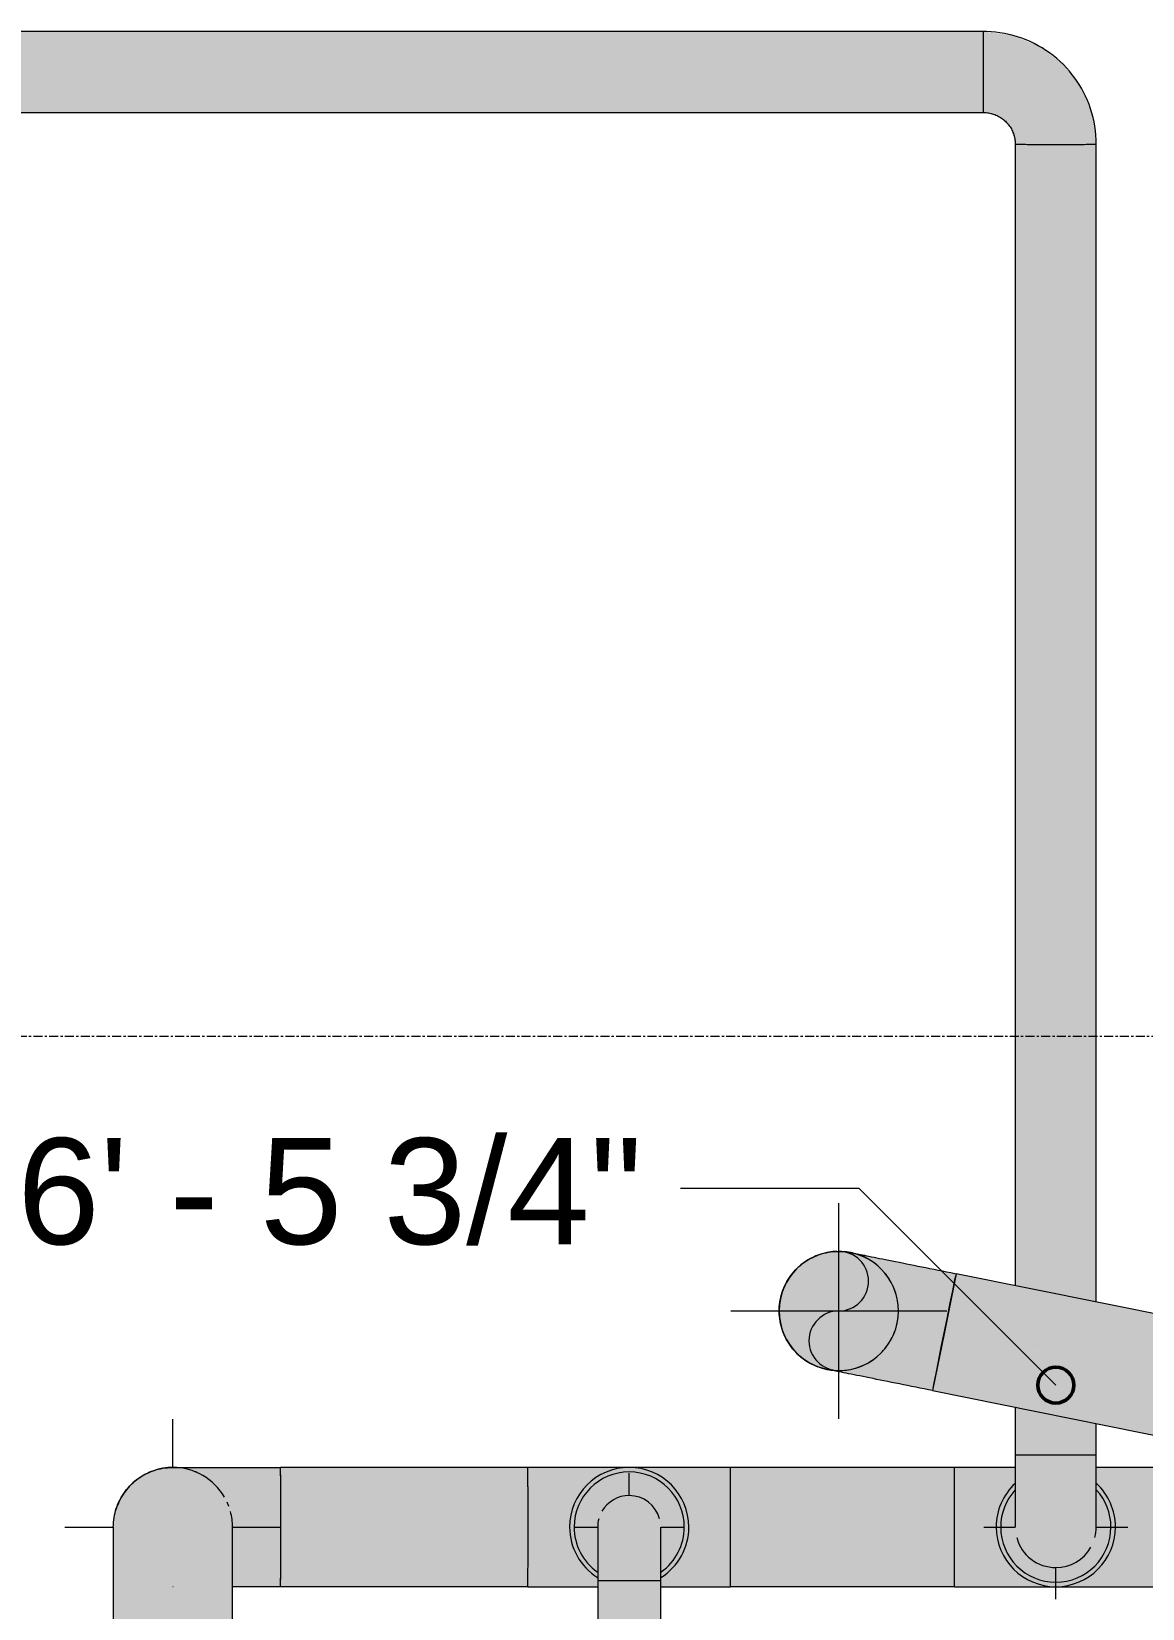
# Model space of a CAD drawing. Header units: inches. Extents: x -3679 to 241, y -496 to 1784.
# Drawn here: x -232.9 to -171.1, y 167.2 to 254.9 of the extents above; entities that cross this region are included whole.
import ezdxf

# ---------------------------------------------------------------- set-up
doc = ezdxf.new("R2010")
doc.units = ezdxf.units.IN
doc.header["$MEASUREMENT"] = 0
doc.linetypes.add('Grid Line', pattern=[0.875, 0.5, -0.125, 0.125, -0.125])
for name, color, linetype, lineweight in [('G-ANNO-DIMS', 251, 'Continuous', 9), ('P-PIPE', 1, 'Continuous', 9), ('P-PIPE-CNTR', 1, 'Continuous', 9), ('S-GRID', 8, 'Continuous', 9)]:
    doc.layers.add(name, color=color, linetype=linetype, lineweight=lineweight)
doc.styles.add('Arial_1', font='arial.ttf', dxfattribs={"height": 5.901198})

# ---------------------------------------------------------------- blocks, each defined once
blk = doc.blocks.new('Elbow - Welded - Generic - Standard-1141651-LOWER PARKING')
at = {"layer": 'P-PIPE'}
for points in [[(-220.646, 171.732), (-219.01, 171.732), (-219.017, 175.045), (-224.998, 175.045), (-224.143, 174.932), (-223.325, 174.586), (-222.658, 174.074), (-222.131, 173.386), (-221.801, 172.588), (-221.688, 171.732), (-220.904, 171.732)], [(-219.017, 168.419), (-219.012, 169.39), (-219.01, 171.732), (-221.688, 171.732), (-221.697, 170.076), (-221.69, 168.427), (-219.926, 168.42)]]:
    blk.add_hatch(color=256, dxfattribs=at).paths.add_polyline_path(points, flags=0)
at = {"layer": 'P-PIPE', "flags": 128}
for points in [[(-228.314, 171.732), (-228.312, 171.865), (-228.304, 171.997), (-228.29, 172.129), (-228.272, 172.26), (-228.248, 172.39), (-228.219, 172.52), (-228.185, 172.648), (-228.146, 172.774), (-228.102, 172.899), (-228.053, 173.022), (-227.999, 173.143), (-227.94, 173.262), (-227.876, 173.378), (-227.808, 173.492), (-227.736, 173.603), (-227.659, 173.711), (-227.577, 173.815), (-227.492, 173.917), (-227.403, 174.015), (-227.31, 174.109), (-227.213, 174.199), (-227.112, 174.286), (-227.008, 174.368), (-226.901, 174.446), (-226.791, 174.52), (-226.678, 174.589), (-226.563, 174.654), (-226.445, 174.714), (-226.324, 174.77), (-226.202, 174.82), (-226.077, 174.866), (-225.951, 174.906), (-225.824, 174.942), (-225.695, 174.972), (-225.564, 174.997), (-225.433, 175.017), (-225.302, 175.032), (-225.17, 175.041), (-225.037, 175.045), (-225.001, 175.045)], [(-225.001, 175.045), (-224.997, 175.045), (-224.982, 175.045), (-224.958, 175.045), (-224.925, 175.045), (-224.882, 175.045), (-224.829, 175.045), (-224.768, 175.045), (-224.697, 175.045), (-224.617, 175.045), (-224.528, 175.045), (-224.43, 175.045), (-224.324, 175.045), (-224.209, 175.045), (-224.085, 175.045), (-223.954, 175.045), (-223.815, 175.045), (-223.667, 175.045), (-223.513, 175.045), (-223.351, 175.045), (-223.183, 175.045), (-223.007, 175.045), (-222.825, 175.045), (-222.638, 175.045), (-222.444, 175.045), (-222.245, 175.045), (-222.04, 175.045), (-221.831, 175.045), (-221.617, 175.045), (-221.399, 175.045), (-221.178, 175.045), (-220.952, 175.045), (-220.724, 175.045), (-220.493, 175.045), (-220.259, 175.045), (-220.024, 175.045), (-219.787, 175.045), (-219.548, 175.045), (-219.309, 175.045), (-219.069, 175.045), (-219.017, 175.045)], [(-224.994, 168.419), (-225.001, 168.419), (-225.001, 168.419)], [(-219.017, 168.419), (-219.257, 168.419), (-219.496, 168.419), (-219.735, 168.419), (-219.972, 168.419), (-220.208, 168.419), (-220.442, 168.419), (-220.674, 168.419), (-220.903, 168.419), (-221.129, 168.419), (-221.351, 168.419), (-221.57, 168.419), (-221.697, 168.419)]]:
    blk.add_lwpolyline(points, dxfattribs=at)
at = {"layer": 'P-PIPE'}
for start_param, end_param in [(4.712389, 6.283185), (3.141593, 4.712389)]:
    blk.add_ellipse((-219.017, 171.732), major_axis=(0, 3.313), ratio=0.002083, start_param=start_param, end_param=end_param, dxfattribs=at)
blk = doc.blocks.new('Transition - Generic - Plumbing-CW-1141888-LOWER PARKING')
at = {"layer": 'P-PIPE'}
h = blk.add_hatch(color=256, dxfattribs=at)
h.paths.add_polyline_path([(-173.691, 171.732), (-172.878, 171.732), (-173.111, 172.904), (-173.694, 173.776), (-173.705, 172.696), (-173.691, 171.742)], flags=0)
h.paths.add_polyline_path([(-178.191, 171.732), (-178.187, 172.882), (-178.191, 173.771), (-178.77, 172.904), (-179.003, 171.732)], flags=0)
blk.add_hatch(color=256, dxfattribs=at).paths.add_polyline_path([(-175.941, 168.67), (-174.769, 168.903), (-173.767, 169.578), (-173.111, 170.56), (-172.878, 171.732), (-173.691, 171.731), (-173.78, 171.118), (-173.992, 170.607), (-174.35, 170.141), (-174.816, 169.784), (-175.358, 169.559), (-175.941, 169.482), (-176.536, 169.564), (-177.066, 169.784), (-177.539, 170.151), (-177.889, 170.607), (-178.114, 171.15), (-178.191, 171.732), (-179.003, 171.732), (-178.77, 170.56), (-178.106, 169.567), (-177.113, 168.903), (-176.4, 168.761)], flags=0)
for radius, start, end in [(3.062, 137.85136, 180), (3.063, 0, 42.23732), (3.063, 180, 0)]:
    blk.add_arc((-175.941, 171.732), radius, start, end, dxfattribs=at)
blk = doc.blocks.new('Elbow - Welded - Generic - Standard-1141896-LOWER PARKING')
at = {"layer": 'P-PIPE'}
for points in [[(-175.941, 169.482), (-175.941, 175.743), (-178.191, 175.748), (-178.167, 171.541), (-178.108, 171.135), (-177.889, 170.607), (-177.532, 170.141), (-177.066, 169.784), (-176.523, 169.559)], [(-175.941, 169.482), (-175.358, 169.559), (-174.816, 169.784), (-174.35, 170.141), (-173.992, 170.607), (-173.767, 171.15), (-173.691, 171.748), (-173.709, 173.119), (-173.691, 173.927), (-173.691, 175.748), (-174.816, 175.744), (-175.941, 175.743), (-175.941, 169.559)]]:
    blk.add_hatch(color=256, dxfattribs=at).paths.add_polyline_path(points, flags=0)
at = {"layer": 'P-PIPE', "flags": 128}
for points in [[(-178.191, 175.748), (-178.191, 175.587), (-178.191, 175.426), (-178.191, 175.266), (-178.191, 175.107), (-178.191, 174.949), (-178.191, 174.792), (-178.191, 174.636), (-178.191, 174.482), (-178.191, 174.331), (-178.191, 174.181), (-178.191, 174.035), (-178.191, 173.891), (-178.191, 173.749), (-178.191, 173.612), (-178.191, 173.477), (-178.191, 173.346), (-178.191, 173.219), (-178.191, 173.096), (-178.191, 172.978), (-178.191, 172.864), (-178.191, 172.754), (-178.191, 172.649), (-178.191, 172.55), (-178.191, 172.455), (-178.191, 172.366), (-178.191, 172.282), (-178.191, 172.203), (-178.191, 172.13), (-178.191, 172.064), (-178.191, 172.003), (-178.191, 171.948), (-178.191, 171.899), (-178.191, 171.856), (-178.191, 171.819), (-178.191, 171.789), (-178.191, 171.765), (-178.191, 171.748), (-178.191, 171.737), (-178.191, 171.732), (-178.191, 171.732)], [(-173.691, 171.732), (-173.691, 171.735), (-173.691, 171.745), (-173.691, 171.761), (-173.691, 171.784), (-173.691, 171.812), (-173.691, 171.848), (-173.691, 171.889), (-173.691, 171.936), (-173.691, 171.99), (-173.691, 172.05), (-173.691, 172.115), (-173.691, 172.187), (-173.691, 172.264), (-173.691, 172.347), (-173.691, 172.435), (-173.691, 172.529), (-173.691, 172.627), (-173.691, 172.731), (-173.691, 172.839), (-173.691, 172.953), (-173.691, 173.07), (-173.691, 173.192), (-173.691, 173.318), (-173.691, 173.448), (-173.691, 173.582), (-173.691, 173.719), (-173.691, 173.86), (-173.691, 174.003), (-173.691, 174.149), (-173.691, 174.298), (-173.691, 174.449), (-173.691, 174.603), (-173.691, 174.758), (-173.691, 174.914), (-173.691, 175.072), (-173.691, 175.232), (-173.691, 175.392), (-173.691, 175.552), (-173.691, 175.713), (-173.691, 175.748)]]:
    blk.add_lwpolyline(points, dxfattribs=at)
at = {"layer": 'P-PIPE'}
for start, end in [(195, 270), (345, 0), (270, 330)]:
    blk.add_arc((-175.941, 171.732), 2.25, start, end, dxfattribs=at)
for start_param, end_param in [(3.141593, 4.712389), (4.712389, 6.283185)]:
    blk.add_ellipse((-175.941, 175.748), major_axis=(2.25, 0), ratio=0.002119, start_param=start_param, end_param=end_param, dxfattribs=at)
blk = doc.blocks.new('Transition - Generic - Plumbing-CW-1142705-LOWER PARKING')
at = {"layer": 'P-PIPE'}
blk.add_hatch(color=256, dxfattribs=at).paths.add_polyline_path([(-202.708, 171.732), (-201.396, 171.732), (-201.336, 172.185), (-201.145, 172.627), (-200.883, 172.97), (-200.475, 173.266), (-200.067, 173.426), (-199.645, 173.482), (-199.193, 173.422), (-198.75, 173.232), (-198.408, 172.969), (-198.111, 172.561), (-197.951, 172.154), (-197.896, 171.732), (-196.583, 171.732), (-196.816, 172.904), (-197.48, 173.898), (-198.473, 174.562), (-199.645, 174.795), (-200.817, 174.562), (-201.811, 173.898), (-202.475, 172.904), (-202.596, 172.292)], flags=0)
h = blk.add_hatch(color=256, dxfattribs=at)
h.paths.add_polyline_path([(-201.392, 169.287), (-201.392, 171.277), (-201.409, 171.732), (-202.708, 171.732), (-202.475, 170.56), (-201.789, 169.552), (-201.396, 169.289)], flags=0)
h.paths.add_polyline_path([(-197.898, 169.287), (-197.48, 169.567), (-196.816, 170.56), (-196.583, 171.732), (-197.896, 171.732), (-197.901, 170.494), (-197.899, 169.464)], flags=0)
for radius, start, end in [(3.062, 0, 180), (3.063, 180, 234.49057), (3.062, 305.53081, 360)]:
    blk.add_arc((-199.645, 171.732), radius, start, end, dxfattribs=at)
blk = doc.blocks.new('Elbow - Welded - Generic - Standard-1142713-LOWER PARKING')
at = {"layer": 'P-PIPE'}
blk.add_hatch(color=256, dxfattribs=at).paths.add_polyline_path([(-201.396, 168.74), (-200.521, 168.743), (-199.646, 168.744), (-199.646, 173.482), (-200.099, 173.422), (-200.562, 173.215), (-200.883, 172.969), (-201.161, 172.607), (-201.336, 172.185), (-201.396, 171.732), (-201.386, 171.071), (-201.396, 170.123), (-201.396, 168.74)], flags=0)
h = blk.add_hatch(color=256, dxfattribs=at)
h.paths.add_polyline_path([(-197.896, 168.74), (-197.91, 171.845), (-197.959, 172.194), (-198.13, 172.607), (-198.408, 172.969), (-198.771, 173.247), (-199.193, 173.422), (-199.646, 173.482), (-199.646, 168.743), (-197.955, 168.741)], flags=0)
h.paths.add_polyline_path([(-199.193, 168.743), (-199.193, 168.743), (-199.121, 169.604)], flags=0)
at = {"layer": 'P-PIPE', "flags": 128}
for points in [[(-201.396, 171.732), (-201.396, 171.729), (-201.396, 171.722), (-201.396, 171.71), (-201.396, 171.694), (-201.396, 171.672), (-201.396, 171.646), (-201.396, 171.615), (-201.396, 171.58), (-201.396, 171.54), (-201.396, 171.495), (-201.396, 171.446), (-201.396, 171.393), (-201.396, 171.336), (-201.396, 171.274), (-201.396, 171.208), (-201.396, 171.138), (-201.396, 171.065), (-201.396, 170.988), (-201.396, 170.907), (-201.396, 170.822), (-201.396, 170.735), (-201.396, 170.644), (-201.396, 170.55), (-201.396, 170.453), (-201.396, 170.353), (-201.396, 170.251), (-201.396, 170.147), (-201.396, 170.04), (-201.396, 169.931), (-201.396, 169.82), (-201.396, 169.707), (-201.396, 169.593), (-201.396, 169.478), (-201.396, 169.361), (-201.396, 169.243), (-201.396, 169.125), (-201.396, 169.005), (-201.396, 168.886), (-201.396, 168.766), (-201.396, 168.74)], [(-197.896, 168.74), (-197.896, 168.86), (-197.896, 168.979), (-197.896, 169.099), (-197.896, 169.217), (-197.896, 169.335), (-197.896, 169.452), (-197.896, 169.568), (-197.896, 169.683), (-197.896, 169.796), (-197.896, 169.907), (-197.896, 170.016), (-197.896, 170.124), (-197.896, 170.229), (-197.896, 170.331), (-197.896, 170.432), (-197.896, 170.529), (-197.896, 170.624), (-197.896, 170.715), (-197.896, 170.804), (-197.896, 170.889), (-197.896, 170.97), (-197.896, 171.048), (-197.896, 171.123), (-197.896, 171.193), (-197.896, 171.26), (-197.896, 171.322), (-197.896, 171.381), (-197.896, 171.435), (-197.896, 171.485), (-197.896, 171.53), (-197.896, 171.571), (-197.896, 171.608), (-197.896, 171.64), (-197.896, 171.667), (-197.896, 171.689), (-197.896, 171.707), (-197.896, 171.72), (-197.896, 171.728), (-197.896, 171.732), (-197.896, 171.732)]]:
    blk.add_lwpolyline(points, dxfattribs=at)
at = {"layer": 'P-PIPE'}
for start, end in [(90, 150), (15, 90), (165, 180)]:
    blk.add_arc((-199.646, 171.732), 1.75, start, end, dxfattribs=at)
for start_param, end_param in [(1.570796, 3.141593), (0, 1.570796)]:
    blk.add_ellipse((-199.646, 168.74), major_axis=(1.75, 0), ratio=0.002088, start_param=start_param, end_param=end_param, dxfattribs=at)
blk = doc.blocks.new('Elbow - Welded - Generic - Standard-1121388-LOWER PARKING')
at = {"layer": 'P-PIPE'}
h = blk.add_hatch(color=256, dxfattribs=at)
h.paths.add_polyline_path([(-187.789, 180.437), (-187.46, 180.501), (-187.898, 180.444)], flags=0)
h.paths.add_polyline_path([(-188.318, 180.472), (-188.755, 180.53), (-188.652, 180.495)], flags=0)
h.paths.add_polyline_path([(-187.047, 180.583), (-186.941, 180.604), (-186.849, 180.665)], flags=0)
h.paths.add_polyline_path([(-189.153, 180.666), (-189.561, 180.835), (-189.471, 180.774)], flags=0)
h.paths.add_polyline_path([(-186.262, 180.937), (-186.165, 180.985), (-185.912, 181.206), (-186.245, 180.95)], flags=0)
h.paths.add_polyline_path([(-189.91, 181.069), (-190.26, 181.338), (-190.189, 181.256)], flags=0)
h.paths.add_polyline_path([(-185.595, 181.482), (-185.513, 181.554), (-185.464, 181.653), (-185.568, 181.517)], flags=0)
h.paths.add_polyline_path([(-190.537, 181.655), (-190.806, 182.005), (-190.758, 181.907)], flags=0)
h.paths.add_polyline_path([(-185.092, 182.182), (-185.031, 182.272), (-184.923, 182.59)], flags=0)
h.paths.add_polyline_path([(-190.991, 182.382), (-191.16, 182.79), (-191.139, 182.684)], flags=0)
h.paths.add_polyline_path([(-184.787, 182.988), (-184.752, 183.09), (-184.729, 183.425), (-184.781, 183.031)], flags=0)
h.paths.add_polyline_path([(-191.241, 183.203), (-191.299, 183.64), (-191.306, 183.532)], flags=0)
h.paths.add_polyline_path([(-184.701, 183.845), (-184.694, 183.953), (-184.759, 184.283), (-184.709, 183.908)], flags=0)
h.paths.add_polyline_path([(-191.271, 184.06), (-191.213, 184.498), (-191.248, 184.395)], flags=0)
h.paths.add_polyline_path([(-184.84, 184.696), (-184.861, 184.802), (-184.922, 184.894), (-184.868, 184.764)], flags=0)
h.paths.add_polyline_path([(-191.077, 184.896), (-190.908, 185.304), (-190.969, 185.214)], flags=0)
h.paths.add_polyline_path([(-185.194, 185.481), (-185.242, 185.578), (-185.463, 185.831)], flags=0)
h.paths.add_polyline_path([(-190.674, 185.653), (-190.405, 186.003), (-190.487, 185.932)], flags=0)
h.paths.add_polyline_path([(-185.74, 186.148), (-185.811, 186.23), (-186.09, 186.417), (-185.774, 186.175)], flags=0)
h.paths.add_polyline_path([(-190.088, 186.28), (-189.738, 186.549), (-189.835, 186.501)], flags=0)
h.paths.add_polyline_path([(-186.439, 186.651), (-186.529, 186.711), (-186.637, 186.733), (-186.498, 186.675)], flags=0)
h.paths.add_polyline_path([(-189.36, 186.734), (-188.953, 186.903), (-189.059, 186.882)], flags=0)
h.paths.add_polyline_path([(-187.245, 186.956), (-187.348, 186.991), (-187.682, 187.014)], flags=0)
h.paths.add_polyline_path([(-188.54, 186.984), (-188.102, 187.042), (-188.211, 187.049)], flags=0)
blk.add_hatch(color=256, dxfattribs=at).paths.add_polyline_path([(-182.133, 182.564), (-181.481, 185.813), (-187.143, 186.942), (-186.847, 186.82), (-186.529, 186.711), (-186.439, 186.651), (-186.344, 186.612), (-186.09, 186.417), (-185.811, 186.23), (-185.74, 186.148), (-185.658, 186.085), (-185.463, 185.831), (-185.242, 185.578), (-185.194, 185.481), (-185.131, 185.399), (-184.944, 184.971), (-184.861, 184.802), (-184.84, 184.696), (-184.8, 184.6), (-184.752, 184.249), (-184.694, 183.953), (-184.701, 183.845), (-184.688, 183.743), (-184.729, 183.425), (-184.752, 183.09), (-182.782, 182.695)], flags=0)
h = blk.add_hatch(color=256, dxfattribs=at)
h.paths.add_polyline_path([(-182.785, 179.316), (-182.133, 182.564), (-184.752, 183.09), (-184.787, 182.988), (-184.8, 182.885), (-184.923, 182.59), (-185.031, 182.272), (-185.092, 182.182), (-185.131, 182.087), (-185.326, 181.832), (-185.513, 181.554), (-185.595, 181.482), (-185.658, 181.401), (-185.912, 181.206), (-186.165, 180.985), (-186.262, 180.937), (-186.344, 180.874), (-186.64, 180.752), (-186.941, 180.604), (-187.047, 180.583), (-187.143, 180.543), (-187.46, 180.501), (-187.789, 180.437), (-187.937, 180.439), (-188.047, 180.437), (-188.318, 180.472), (-188.652, 180.495), (-187.236, 180.221), (-185.113, 179.791), (-184.097, 179.582)], flags=0)
h.paths.add_polyline_path([(-189.863, 181.033), (-189.91, 181.069), (-189.951, 181.091)], flags=0)
for p, q in [((-181.481, 185.813), (-182.133, 182.564)), ((-182.133, 182.564), (-182.785, 179.316))]:
    blk.add_line(p, q, dxfattribs=at)
at = {"layer": 'P-PIPE', "flags": 128}
for points in [[(-191.248, 184.395), (-191.219, 184.525), (-191.186, 184.653), (-191.147, 184.779), (-191.103, 184.904), (-191.054, 185.027), (-191, 185.149), (-190.941, 185.267), (-190.878, 185.384), (-190.81, 185.498), (-190.738, 185.609), (-190.661, 185.717), (-190.58, 185.821), (-190.495, 185.923), (-190.405, 186.021), (-190.312, 186.115), (-190.216, 186.206), (-190.115, 186.292), (-190.012, 186.375), (-189.905, 186.453), (-189.795, 186.527), (-189.682, 186.597), (-189.567, 186.662), (-189.449, 186.722), (-189.328, 186.778), (-189.206, 186.828), (-189.082, 186.874), (-188.956, 186.915), (-188.828, 186.951), (-188.699, 186.981), (-188.569, 187.007), (-188.438, 187.027), (-188.306, 187.042), (-188.174, 187.051), (-188.042, 187.056), (-187.909, 187.055), (-187.777, 187.048), (-187.645, 187.037), (-187.513, 187.02), (-187.383, 186.998), (-187.348, 186.991)], [(-187.348, 186.991), (-187.343, 186.99), (-187.329, 186.987), (-187.305, 186.982), (-187.273, 186.976), (-187.231, 186.967), (-187.179, 186.957), (-187.119, 186.945), (-187.05, 186.931), (-186.972, 186.915), (-186.884, 186.898), (-186.789, 186.879), (-186.685, 186.858), (-186.572, 186.835), (-186.451, 186.811), (-186.323, 186.785), (-186.186, 186.758), (-186.043, 186.729), (-185.891, 186.698), (-185.733, 186.667), (-185.568, 186.634), (-185.397, 186.599), (-185.219, 186.563), (-185.035, 186.526), (-184.845, 186.488), (-184.651, 186.449), (-184.451, 186.409), (-184.246, 186.368), (-184.037, 186.326), (-183.823, 186.283), (-183.607, 186.24), (-183.386, 186.195), (-183.163, 186.15), (-182.937, 186.105), (-182.708, 186.059), (-182.478, 186.013), (-182.246, 185.966), (-182.013, 185.919), (-181.778, 185.872), (-181.544, 185.825), (-181.481, 185.813)], [(-188.652, 180.495), (-188.782, 180.523), (-188.91, 180.557), (-189.037, 180.596), (-189.162, 180.64), (-189.285, 180.689), (-189.406, 180.743), (-189.525, 180.801), (-189.641, 180.865), (-189.755, 180.933), (-189.866, 181.005), (-189.974, 181.082), (-190.079, 181.163), (-190.18, 181.248), (-190.278, 181.337), (-190.372, 181.43), (-190.463, 181.527), (-190.55, 181.627), (-190.632, 181.731), (-190.711, 181.838), (-190.785, 181.948), (-190.854, 182.061), (-190.919, 182.176), (-190.979, 182.294), (-191.035, 182.414), (-191.086, 182.537), (-191.131, 182.661), (-191.172, 182.787), (-191.208, 182.915), (-191.238, 183.044), (-191.264, 183.174), (-191.284, 183.305), (-191.299, 183.437), (-191.308, 183.569), (-191.313, 183.701), (-191.312, 183.834), (-191.305, 183.966), (-191.294, 184.098), (-191.277, 184.229), (-191.255, 184.36), (-191.248, 184.395)], [(-182.785, 179.316), (-183.02, 179.363), (-183.254, 179.41), (-183.488, 179.457), (-183.72, 179.504), (-183.951, 179.55), (-184.18, 179.596), (-184.407, 179.642), (-184.631, 179.687), (-184.852, 179.731), (-185.07, 179.775), (-185.284, 179.818), (-185.495, 179.86), (-185.701, 179.902), (-185.902, 179.942), (-186.098, 179.982), (-186.289, 180.02), (-186.474, 180.057), (-186.654, 180.093), (-186.827, 180.128), (-186.994, 180.162), (-187.154, 180.194), (-187.307, 180.225), (-187.453, 180.254), (-187.592, 180.282), (-187.722, 180.308), (-187.845, 180.333), (-187.96, 180.356), (-188.066, 180.377), (-188.164, 180.397), (-188.254, 180.415), (-188.334, 180.431), (-188.406, 180.445), (-188.469, 180.458), (-188.523, 180.469), (-188.567, 180.478), (-188.602, 180.485), (-188.628, 180.49), (-188.645, 180.493), (-188.652, 180.495), (-188.652, 180.495)]]:
    blk.add_lwpolyline(points, dxfattribs=at)
at = {"layer": 'P-PIPE'}
for start, end in [(106.76466, 114.46453), (91.76466, 99.46453), (76.76466, 84.46453), (61.76466, 69.46453), (136.76466, 144.46453), (121.76466, 129.46453), (46.76466, 54.46453), (31.76466, 39.46453), (151.76466, 159.46453), (16.76466, 24.46453), (168.64309, 174.46453), (166.76466, 168.64309), (1.76466, 9.46453), (181.76466, 189.46453), (348.64309, 354.46453), (196.76466, 204.46453), (331.76466, 339.46453), (346.76466, 348.64309), (211.76466, 219.46453), (316.76466, 324.46453), (226.76466, 234.46453), (241.76466, 249.46453), (286.76466, 294.46453), (301.76466, 309.46453), (256.76466, 264.46453), (271.76466, 279.46453)]:
    blk.add_arc((-188, 183.743), 3.313, start, end, dxfattribs=at)
blk = doc.blocks.new('Elbow - Welded - Generic - Standard-V24-LOWER PARKING')
at = {"layer": 'P-PIPE'}
for points in [[(-228.314, 165.748), (-227.344, 165.753), (-225.001, 165.755), (-225.001, 175.045), (-225.859, 174.932), (-226.66, 174.6), (-227.344, 174.075), (-227.87, 173.389), (-228.201, 172.59), (-228.314, 171.648), (-228.314, 166.525)], [(-221.688, 165.748), (-221.695, 171.781), (-221.801, 172.59), (-222.132, 173.389), (-222.659, 174.075), (-223.345, 174.601), (-224.144, 174.932), (-225.001, 175.045), (-225.001, 165.755), (-221.799, 165.75)]]:
    blk.add_hatch(color=256, dxfattribs=at).paths.add_polyline_path(points, flags=0)
at = {"layer": 'P-PIPE', "flags": 128}
for points in [[(-228.314, 171.732), (-228.314, 171.727), (-228.314, 171.713), (-228.314, 171.689), (-228.314, 171.656), (-228.314, 171.613), (-228.314, 171.56), (-228.314, 171.499), (-228.314, 171.428), (-228.314, 171.348), (-228.314, 171.259), (-228.314, 171.161), (-228.314, 171.055), (-228.314, 170.94), (-228.314, 170.816), (-228.314, 170.685), (-228.314, 170.545), (-228.314, 170.398), (-228.314, 170.244), (-228.314, 170.082), (-228.314, 169.913), (-228.314, 169.738), (-228.314, 169.556), (-228.314, 169.368), (-228.314, 169.175), (-228.314, 168.975), (-228.314, 168.771), (-228.314, 168.562), (-228.314, 168.348), (-228.314, 168.13), (-228.314, 167.908), (-228.314, 167.683), (-228.314, 167.455), (-228.314, 167.224), (-228.314, 166.99), (-228.314, 166.755), (-228.314, 166.518), (-228.314, 166.279), (-228.314, 166.04), (-228.314, 165.8), (-228.314, 165.748)], [(-221.688, 165.748), (-221.688, 165.988), (-221.688, 166.227), (-221.688, 166.466), (-221.688, 166.703), (-221.688, 166.939), (-221.688, 167.173), (-221.688, 167.405), (-221.688, 167.634), (-221.688, 167.86), (-221.688, 168.082), (-221.688, 168.301), (-221.688, 168.516), (-221.688, 168.726), (-221.688, 168.931), (-221.688, 169.132), (-221.688, 169.327), (-221.688, 169.516), (-221.688, 169.699), (-221.688, 169.876), (-221.688, 170.046), (-221.688, 170.209), (-221.688, 170.365), (-221.688, 170.514), (-221.688, 170.655), (-221.688, 170.788), (-221.688, 170.913), (-221.688, 171.03), (-221.688, 171.139), (-221.688, 171.238), (-221.688, 171.329), (-221.688, 171.411), (-221.688, 171.484), (-221.688, 171.548), (-221.688, 171.602), (-221.688, 171.647), (-221.688, 171.683), (-221.688, 171.709), (-221.688, 171.725), (-221.688, 171.732), (-221.688, 171.732)]]:
    blk.add_lwpolyline(points, dxfattribs=at)
at = {"layer": 'P-PIPE'}
for start, end in [(90, 165), (30, 90), (0, 15)]:
    blk.add_arc((-225.001, 171.732), 3.313, start, end, dxfattribs=at)
for start_param, end_param in [(2.879793, 3.141593), (1.570796, 2.87777), (1.308997, 1.570161), (1.047198, 1.308356), (0.785398, 1.046497), (0.523599, 0.784536)]:
    blk.add_ellipse((-225.001, 165.748), major_axis=(3.313, 0), ratio=0.002083, start_param=start_param, end_param=end_param, dxfattribs=at)
blk = doc.blocks.new('Elbow - Welded - Generic - Standard-1141916-LOWER PARKING')
at = {"layer": 'P-PIPE'}
blk.add_hatch(color=256, dxfattribs=at).paths.add_polyline_path([(-175.939, 248.581), (-173.691, 248.586), (-173.904, 250.207), (-174.53, 251.719), (-175.526, 253.016), (-176.824, 254.012), (-178.335, 254.638), (-179.956, 254.851), (-179.953, 253.432), (-179.955, 250.351), (-179.074, 250.115), (-178.427, 249.469), (-178.191, 248.586), (-177.062, 248.582), (-175.941, 248.581)], flags=0)
at = {"layer": 'P-PIPE', "flags": 128}
for points in [[(-175.024, 252.449), (-175.182, 252.644), (-175.348, 252.831), (-175.522, 253.012), (-175.702, 253.186), (-175.89, 253.352), (-176.084, 253.511), (-176.284, 253.662), (-176.49, 253.805), (-176.701, 253.939), (-176.918, 254.065), (-177.139, 254.182), (-177.365, 254.291), (-177.596, 254.39), (-177.83, 254.479), (-178.067, 254.56), (-178.307, 254.631), (-178.55, 254.692), (-178.796, 254.743), (-179.043, 254.784), (-179.291, 254.816), (-179.541, 254.838), (-179.792, 254.849), (-179.956, 254.851)], [(-173.691, 248.586), (-173.696, 248.836), (-173.711, 249.086), (-173.736, 249.336), (-173.771, 249.584), (-173.816, 249.831), (-173.87, 250.075), (-173.935, 250.317), (-174.009, 250.557), (-174.092, 250.793), (-174.185, 251.026), (-174.288, 251.255), (-174.399, 251.479), (-174.519, 251.699), (-174.648, 251.914), (-174.785, 252.124), (-174.931, 252.328), (-175.024, 252.449)], [(-179.956, 250.351), (-179.886, 250.35), (-179.815, 250.346), (-179.745, 250.339), (-179.675, 250.329), (-179.606, 250.316), (-179.537, 250.301), (-179.468, 250.283), (-179.401, 250.262), (-179.334, 250.238), (-179.269, 250.212), (-179.204, 250.183), (-179.141, 250.152), (-179.079, 250.118), (-179.018, 250.082), (-178.959, 250.043), (-178.902, 250.002), (-178.846, 249.959), (-178.792, 249.913), (-178.74, 249.866), (-178.69, 249.816), (-178.642, 249.764), (-178.596, 249.711), (-178.566, 249.675)], [(-178.566, 249.675), (-178.524, 249.618), (-178.484, 249.56), (-178.446, 249.5), (-178.411, 249.439), (-178.378, 249.377), (-178.347, 249.313), (-178.32, 249.248), (-178.294, 249.182), (-178.272, 249.115), (-178.252, 249.047), (-178.235, 248.979), (-178.221, 248.91), (-178.209, 248.84), (-178.2, 248.77), (-178.194, 248.699), (-178.191, 248.629), (-178.191, 248.586)]]:
    blk.add_lwpolyline(points, dxfattribs=at)
at = {"layer": 'P-PIPE'}
for centre, major_axis, ratio, start_param, end_param in [((-179.956, 252.601), (0, 2.25), 0.00166, 6.15122, 6.281066), ((-179.956, 252.601), (0, 2.25), 0.00166, 5.760235, 6.019267), ((-179.956, 252.601), (0, 2.25), 0.00166, 5.498132, 5.757467), ((-179.956, 252.601), (0, 2.25), 0.00166, 5.236186, 5.495668), ((-179.956, 252.601), (0, 2.25), 0.00166, 4.97429, 5.233868), ((-179.956, 252.601), (0, 2.25), 0.00166, 4.712413, 4.972069), ((-179.956, 252.601), (0, 2.25), 0.00166, 4.450541, 4.71027), ((-179.956, 252.601), (0, 2.25), 0.00166, 4.188664, 4.44847), ((-179.956, 252.601), (0, 2.25), 0.00166, 3.664819, 3.924871), ((-179.956, 252.601), (0, 2.25), 0.00166, 3.926767, 4.186671), ((-179.956, 252.601), (0, 2.25), 0.00166, 3.141593, 3.401273), ((-179.956, 252.601), (0, 2.25), 0.00166, 3.402712, 3.663072), ((-175.941, 248.586), (2.25, 0), 0.002119, 3.143253, 3.273327), ((-175.941, 248.586), (2.25, 0), 0.002119, 3.405052, 3.664682), ((-175.941, 248.586), (2.25, 0), 0.002119, 3.666852, 3.92672), ((-175.941, 248.586), (2.25, 0), 0.002119, 3.928651, 4.188634), ((-175.941, 248.586), (2.25, 0), 0.002119, 4.19045, 4.45051), ((-175.941, 248.586), (2.25, 0), 0.002119, 4.45225, 4.71237), ((-175.941, 248.586), (2.25, 0), 0.002119, 4.714049, 4.974226), ((-175.941, 248.586), (2.25, 0), 0.002119, 4.975848, 5.236087), ((-175.941, 248.586), (2.25, 0), 0.002119, 5.237648, 5.497963), ((-175.941, 248.586), (2.25, 0), 0.002119, 5.499447, 5.759878), ((-175.941, 248.586), (2.25, 0), 0.002119, 5.761247, 6.021919), ((-175.941, 248.586), (-2.25, 0), 0.002119, 2.881453, 3.141593)]:
    blk.add_ellipse(centre, major_axis=major_axis, ratio=ratio, start_param=start_param, end_param=end_param, dxfattribs=at)

msp = doc.modelspace()

# ---------------------------------------------------------------- hatches: boundary and pattern name
at = {"layer": 'P-PIPE'}
for points in [[(-179.953, 252.601), (-179.956, 254.851), (-279.961, 254.837), (-279.958, 253.432), (-279.958, 252.602), (-186.245, 252.601)], [(-179.956, 250.351), (-179.953, 251.784), (-179.953, 252.601), (-279.958, 252.597), (-279.96, 250.352), (-183.307, 250.351)], [(-188, 180.43), (-187.143, 180.543), (-186.344, 180.874), (-185.658, 181.401), (-185.131, 182.087), (-184.8, 182.885), (-184.688, 183.743), (-184.8, 184.6), (-185.131, 185.399), (-185.658, 186.085), (-186.344, 186.612), (-187.143, 186.942), (-188, 187.055), (-188.857, 186.942), (-189.656, 186.612), (-190.342, 186.085), (-190.869, 185.399), (-191.2, 184.6), (-191.312, 183.743), (-191.2, 182.885), (-190.869, 182.087), (-190.342, 181.401), (-189.656, 180.874), (-188.857, 180.543)], [(-134.152, 172.908), (-133.499, 176.156), (-181.481, 185.806), (-182.13, 182.564), (-135.723, 173.224)], [(-134.806, 169.661), (-134.152, 172.908), (-182.133, 182.564), (-182.696, 179.751), (-182.698, 179.751), (-182.783, 179.316), (-135.723, 169.845)], [(-219.01, 171.732), (-205.268, 171.732), (-205.275, 175.045), (-219.017, 175.045), (-219.012, 173.885), (-219.01, 172.161)], [(-197.896, 168.934), (-197.303, 169.39), (-196.776, 170.076), (-196.445, 170.875), (-196.332, 171.732), (-196.445, 172.59), (-196.776, 173.389), (-197.303, 174.075), (-197.989, 174.601), (-198.788, 174.932), (-199.645, 175.045), (-200.503, 174.932), (-201.314, 174.592), (-201.988, 174.075), (-202.514, 173.389), (-202.845, 172.59), (-202.958, 171.732), (-202.845, 170.875), (-202.514, 170.076), (-201.988, 169.39), (-201.394, 168.934), (-201.406, 169.296), (-201.811, 169.567), (-202.475, 170.56), (-202.708, 171.732), (-202.475, 172.904), (-201.811, 173.898), (-200.817, 174.562), (-199.645, 174.795), (-198.473, 174.562), (-197.48, 173.898), (-196.816, 172.904), (-196.583, 171.732), (-196.821, 170.553), (-197.487, 169.562), (-197.898, 169.287), (-197.897, 169.046)], [(-194.009, 171.732), (-181.564, 171.732), (-181.571, 175.045), (-194.015, 175.045), (-194.011, 174.069), (-194.009, 172.079)], [(-175.941, 168.419), (-175.083, 168.532), (-174.272, 168.872), (-173.598, 169.39), (-173.072, 170.076), (-172.741, 170.875), (-172.628, 171.732), (-172.741, 172.59), (-173.072, 173.389), (-173.598, 174.075), (-173.692, 174.147), (-173.691, 173.772), (-173.111, 172.904), (-172.878, 171.732), (-173.116, 170.553), (-173.775, 169.567), (-174.769, 168.903), (-175.941, 168.67), (-177.113, 168.903), (-178.106, 169.567), (-178.77, 170.56), (-179.003, 171.732), (-178.77, 172.904), (-178.19, 173.772), (-178.191, 174.146), (-178.283, 174.075), (-178.81, 173.389), (-179.141, 172.59), (-179.254, 171.732), (-179.141, 170.875), (-178.81, 170.076), (-178.283, 169.39), (-177.597, 168.863), (-176.798, 168.532)], [(-181.571, 168.42), (-181.565, 169.661), (-181.564, 171.732), (-194.009, 171.732), (-194.012, 168.42), (-186.245, 168.42)], [(-201.396, 69.128), (-200.308, 69.131), (-199.646, 69.131), (-199.646, 168.743), (-201.396, 168.74), (-201.396, 69.128)], [(-197.896, 69.128), (-197.896, 168.74), (-198.876, 168.743), (-199.646, 168.743), (-199.642, 69.131), (-197.899, 69.128)]]:
    msp.add_hatch(color=256, dxfattribs=at).paths.add_polyline_path(points, flags=0)
h = msp.add_hatch(color=256, dxfattribs=at)
h.paths.add_polyline_path([(-175.941, 175.743), (-175.941, 177.939), (-178.191, 178.392), (-178.191, 175.748), (-177.066, 175.744), (-176.523, 175.743)], flags=0)
h.paths.add_polyline_path([(-175.941, 184.697), (-175.941, 248.581), (-178.191, 248.583), (-178.181, 185.148), (-176.451, 184.8)], flags=0)
h = msp.add_hatch(color=256, dxfattribs=at)
h.paths.add_polyline_path([(-173.992, 175.746), (-173.691, 175.748), (-173.693, 177.487), (-173.992, 177.547), (-173.992, 175.747)], flags=0)
h.paths.add_polyline_path([(-175.941, 175.743), (-173.992, 175.746), (-173.992, 177.547), (-175.941, 177.939)], flags=0)
h.paths.add_polyline_path([(-173.691, 184.244), (-173.691, 248.586), (-174.816, 248.582), (-175.941, 248.581), (-175.941, 184.697), (-173.7, 184.246)], flags=0)
h = msp.add_hatch(color=256, dxfattribs=at)
h.paths.add_polyline_path([(-205.268, 171.732), (-202.958, 171.732), (-202.885, 172.426), (-202.679, 173.065), (-202.534, 173.34), (-202.514, 173.389), (-202.452, 173.469), (-202.371, 173.616), (-201.98, 174.081), (-201.566, 174.431), (-201.109, 174.704), (-200.503, 174.932), (-200.425, 174.942), (-200.141, 175.008), (-199.645, 175.045), (-205.275, 175.045), (-205.27, 174.074), (-205.268, 171.734)], flags=0)
h.paths.add_polyline_path([(-196.332, 171.732), (-194.009, 171.732), (-194.015, 175.045), (-199.645, 175.045), (-199.149, 175.008), (-198.659, 174.895), (-198.181, 174.704), (-197.723, 174.431), (-197.297, 174.069), (-196.919, 173.614), (-196.816, 173.44), (-196.756, 173.339), (-196.728, 173.272), (-196.612, 173.063), (-196.406, 172.425), (-196.369, 172.079)], flags=0)
h = msp.add_hatch(color=256, dxfattribs=at)
h.paths.add_polyline_path([(-179.254, 171.732), (-179.18, 172.426), (-178.974, 173.065), (-178.83, 173.34), (-178.81, 173.389), (-178.748, 173.469), (-178.666, 173.616), (-178.275, 174.081), (-178.189, 174.154), (-178.191, 175.045), (-181.571, 175.045), (-181.566, 174.074), (-181.564, 171.732), (-179.496, 171.732)], flags=0)
h.paths.add_polyline_path([(-171.8, 171.732), (-170.304, 171.732), (-170.311, 175.045), (-173.694, 175.045), (-173.691, 174.153), (-173.593, 174.069), (-173.214, 173.614), (-173.111, 173.44), (-173.051, 173.339), (-173.023, 173.272), (-172.907, 173.063), (-172.701, 172.425), (-172.628, 171.732)], flags=0)
h = msp.add_hatch(color=256, dxfattribs=at)
h.paths.add_polyline_path([(-219.017, 168.42), (-219.015, 168.42), (-205.275, 168.42), (-205.27, 169.39), (-205.269, 171.732), (-219.01, 171.732), (-219.017, 168.421)], flags=0)
h.paths.add_polyline_path([(-219.015, 168.42), (-218.841, 168.421), (-214.538, 168.456)], flags=0)
h.paths.add_polyline_path([(-219.01, 170.875), (-219.007, 170.875), (-219.01, 170.875)], flags=0)
h = msp.add_hatch(color=256, dxfattribs=at)
h.paths.add_polyline_path([(-194.015, 168.419), (-194.011, 169.395), (-194.009, 171.732), (-196.332, 171.732), (-196.406, 171.039), (-196.612, 170.401), (-196.756, 170.125), (-196.776, 170.076), (-196.838, 169.995), (-196.919, 169.85), (-197.313, 169.382), (-197.723, 169.034), (-197.896, 168.93), (-197.896, 168.419)], flags=0)
h.paths.add_polyline_path([(-205.269, 170.475), (-205.268, 170.475), (-205.269, 170.475)], flags=0)
h.paths.add_polyline_path([(-203.086, 168.419), (-201.396, 168.419), (-201.396, 168.931), (-201.566, 169.033), (-201.992, 169.394), (-202.371, 169.848), (-202.475, 170.024), (-202.534, 170.124), (-202.563, 170.193), (-202.679, 170.4), (-202.885, 171.038), (-202.958, 171.732), (-205.268, 171.728), (-205.275, 168.419)], flags=0)
h = msp.add_hatch(color=256, dxfattribs=at)
h.paths.add_polyline_path([(-181.564, 170.475), (-181.564, 170.475), (-181.564, 170.475)], flags=0)
h.paths.add_polyline_path([(-181.571, 168.419), (-175.941, 168.419), (-176.436, 168.456), (-176.926, 168.569), (-177.404, 168.76), (-177.862, 169.033), (-178.288, 169.394), (-178.666, 169.848), (-178.77, 170.024), (-178.83, 170.124), (-178.858, 170.193), (-178.974, 170.4), (-179.18, 171.038), (-179.254, 171.732), (-181.564, 171.728), (-181.569, 168.532)], flags=0)
h.paths.add_polyline_path([(-175.941, 168.419), (-170.311, 168.419), (-170.306, 169.395), (-170.304, 171.732), (-172.628, 171.732), (-172.701, 171.039), (-172.907, 170.401), (-173.051, 170.125), (-173.072, 170.076), (-173.133, 169.995), (-173.214, 169.85), (-173.615, 169.376), (-174.019, 169.034), (-174.476, 168.76), (-175.083, 168.532), (-175.161, 168.522), (-175.445, 168.457)], flags=0)

# ---------------------------------------------------------------- linework, layer by layer
at = {"layer": 'G-ANNO-DIMS'}
for p, q in [((-186.865, 190.547), (-197.789, 190.547)), ((-175.941, 179.623), (-186.865, 190.547))]:
    msp.add_line(p, q, dxfattribs=at)
at = {"layer": 'G-ANNO-DIMS', "lineweight": 50}
msp.add_circle((-175.941, 179.623), 1, dxfattribs=at)
at = {"layer": 'P-PIPE'}
for p, q in [((-179.956, 254.851), (-279.961, 254.852)), ((-279.961, 250.352), (-179.956, 250.351)), ((-178.191, 248.586), (-178.191, 185.15)), ((-173.691, 184.244), (-173.691, 248.586)), ((-133.499, 176.156), (-181.479, 185.812)), ((-181.671, 184.861), (-181.567, 185.377)), ((-181.567, 185.378), (-181.502, 185.701)), ((-181.964, 183.405), (-181.806, 184.188)), ((-181.806, 184.188), (-181.671, 184.861)), ((-182.302, 181.724), (-181.964, 183.405)), ((-182.46, 180.941), (-182.302, 181.724)), ((-182.595, 180.268), (-182.46, 180.94)), ((-182.764, 179.428), (-182.699, 179.751)), ((-182.699, 179.752), (-182.595, 180.268)), ((-182.786, 179.317), (-134.806, 169.661)), ((-178.191, 178.392), (-178.191, 175.748)), ((-173.691, 175.748), (-173.691, 177.486)), ((-205.275, 175.045), (-219.017, 175.045)), ((-194.015, 175.045), (-205.275, 175.045)), ((-181.571, 175.045), (-194.015, 175.045)), ((-178.188, 175.045), (-181.571, 175.045)), ((-170.311, 175.045), (-173.694, 175.045)), ((-219.017, 168.42), (-205.275, 168.42)), ((-205.275, 168.419), (-201.395, 168.419)), ((-201.396, 168.74), (-201.396, 69.128)), ((-197.896, 69.128), (-197.896, 168.74)), ((-197.896, 168.419), (-194.015, 168.419)), ((-194.015, 168.42), (-181.571, 168.42)), ((-181.571, 168.419), (-170.311, 168.419))]:
    msp.add_line(p, q, dxfattribs=at)
for centre, radius, start, end in [((-188, 183.743), 3.312, 0, 180), ((-188, 185.399), 1.656, 270, 90), ((-188, 183.743), 3.312, 180, 0), ((-188, 182.087), 1.656, 90, 270), ((-225.001, 171.732), 3.313, 110.01478, 114.98522), ((-225.001, 171.732), 3.313, 65.01478, 69.98522), ((-199.645, 171.732), 3.313, 0, 180), ((-175.941, 171.732), 3.313, 132.9416, 180), ((-175.941, 171.732), 3.313, 0, 47.05439), ((-225.001, 171.732), 3.312, 155.01478, 159.98522), ((-225.001, 171.732), 3.312, 20.23276, 24.59155), ((-199.645, 171.732), 3.313, 180, 237.97918), ((-199.645, 171.732), 3.313, 302.0194, 360), ((-175.941, 171.732), 3.313, 180, 360)]:
    msp.add_arc(centre, radius, start, end, dxfattribs=at)
for centre, major_axis, ratio, start_param, end_param in [((-179.956, 252.601), (0, 2.25), 0.00166, 6.021386, 6.151407), ((-179.956, 252.601), (0, 2.25), 0.00166, 4.974188, 5.093848), ((-179.956, 252.601), (0, 2.25), 0.00166, 4.712389, 4.972117), ((-179.956, 252.601), (0, 2.25), 0.00166, 4.45059, 4.710245), ((-179.956, 252.601), (0, 2.25), 0.00166, 4.18879, 4.448368), ((-179.956, 252.601), (0, 2.25), 0.00166, 3.665191, 3.924525), ((-179.956, 252.601), (0, 2.25), 0.00166, 3.926991, 4.186471), ((-179.956, 252.601), (0, 2.25), 0.00166, 3.141593, 3.271715), ((-179.956, 252.601), (0, 2.25), 0.00166, 3.403392, 3.66242), ((-175.941, 248.586), (2.25, 0), 0.002119, 3.273318, 3.403392), ((-175.941, 248.586), (2.25, 0), 0.002119, 3.404522, 3.665191), ((-175.941, 248.586), (2.25, 0), 0.002119, 3.666561, 3.926991), ((-175.941, 248.586), (2.25, 0), 0.002119, 3.928476, 4.18879), ((-175.941, 248.586), (2.25, 0), 0.002119, 4.190352, 4.45059), ((-175.941, 248.586), (2.25, 0), 0.002119, 4.452212, 4.712389), ((-175.941, 248.586), (2.25, 0), 0.002119, 4.714068, 4.974188), ((-175.941, 248.586), (2.25, 0), 0.002119, 4.975929, 5.235988), ((-175.941, 248.586), (2.25, 0), 0.002119, 5.237804, 5.497787), ((-175.941, 248.586), (2.25, 0), 0.002119, 5.499719, 5.759587), ((-175.941, 248.586), (2.25, 0), 0.002119, 5.761759, 6.021386), ((-175.941, 248.586), (2.25, 0), 0.002119, 6.153111, 6.283185), ((-175.941, 175.748), (2.25, 0), 0.002119, 3.141593, 4.712389), ((-175.941, 175.748), (2.25, 0), 0.002119, 4.712389, 6.283185), ((-219.017, 171.732), (0, 3.313), 0.002083, 5.759924, 6.021386), ((-219.017, 171.732), (0, 3.312), 0.002083, 5.49796, 5.759587), ((-205.275, 171.732), (0, 3.313), 0.002083, 4.712389, 6.283185), ((-205.275, 171.732), (0, 3.312), 0.002083, 5.759924, 6.021386), ((-205.275, 171.732), (0, 3.313), 0.002083, 5.49796, 5.759587), ((-194.015, 171.732), (0, 3.313), 0.002083, 4.712389, 6.283185), ((-194.015, 171.732), (0, 3.313), 0.002083, 5.759924, 6.021386), ((-194.015, 171.732), (0, 3.313), 0.002083, 5.49796, 5.759587), ((-181.571, 171.732), (0, 3.313), 0.002083, 4.712389, 6.283185), ((-181.571, 171.732), (0, 3.313), 0.002083, 5.759924, 6.021386), ((-181.571, 171.732), (0, 3.312), 0.002083, 5.49796, 5.759587), ((-219.017, 171.732), (0, 3.313), 0.002083, 5.236082, 5.497787), ((-205.275, 171.732), (0, 3.312), 0.002083, 5.236082, 5.497787), ((-194.015, 171.732), (0, 3.313), 0.002083, 5.236082, 5.497787), ((-181.571, 171.732), (0, 3.313), 0.002083, 5.236082, 5.497787), ((-219.017, 171.732), (0, 3.312), 0.002083, 4.97423, 5.235988), ((-205.275, 171.732), (0, 3.313), 0.002083, 4.97423, 5.235988), ((-194.015, 171.732), (0, 3.313), 0.002083, 4.97423, 5.235988), ((-181.571, 171.732), (0, 3.312), 0.002083, 4.97423, 5.235988), ((-219.017, 171.732), (0, 3.312), 0.002083, 4.712389, 4.974188), ((-205.275, 171.732), (0, 3.313), 0.002083, 4.712389, 4.974188), ((-194.015, 171.732), (0, 3.312), 0.002083, 4.712389, 4.974188), ((-181.571, 171.732), (0, 3.313), 0.002083, 4.712389, 4.974188), ((-219.017, 171.732), (0, 3.313), 0.002083, 4.45059, 4.712389), ((-205.275, 171.732), (0, 3.313), 0.002083, 4.450628, 4.712389), ((-205.275, 171.732), (0, 3.312), 0.002083, 4.45059, 4.712389), ((-194.015, 171.732), (0, 3.313), 0.002083, 3.141593, 4.712389), ((-194.015, 171.732), (0, 3.313), 0.002083, 4.45059, 4.712389), ((-181.571, 171.732), (0, 3.313), 0.002083, 4.450628, 4.712389), ((-181.571, 171.732), (0, 3.312), 0.002083, 4.45059, 4.712389), ((-219.017, 171.732), (0, 3.312), 0.002083, 3.926991, 4.188696), ((-219.017, 171.732), (0, 3.312), 0.002083, 4.18879, 4.450548), ((-205.275, 171.732), (0, 3.313), 0.002083, 3.927124, 4.18879), ((-205.275, 171.732), (0, 3.313), 0.002083, 3.926991, 4.188696), ((-205.275, 171.732), (0, 3.313), 0.002083, 4.188871, 4.45059), ((-205.275, 171.732), (0, 3.313), 0.002083, 4.18879, 4.450548), ((-194.015, 171.732), (0, 3.312), 0.002083, 3.926991, 4.188696), ((-194.015, 171.732), (0, 3.313), 0.002083, 4.18879, 4.450548), ((-181.571, 171.732), (0, 3.313), 0.002083, 3.927124, 4.18879), ((-181.571, 171.732), (0, 3.312), 0.002083, 3.926991, 4.188696), ((-181.571, 171.732), (0, 3.313), 0.002083, 4.188871, 4.45059), ((-181.571, 171.732), (0, 3.312), 0.002083, 4.18879, 4.450548), ((-219.017, 171.732), (0, 3.312), 0.002083, 3.665191, 3.926818), ((-205.275, 171.732), (0, 3.313), 0.002083, 3.665403, 3.926991), ((-205.275, 171.732), (0, 3.313), 0.002083, 3.665191, 3.926818), ((-194.015, 171.732), (0, 3.313), 0.002083, 3.665191, 3.926818), ((-181.571, 171.732), (0, 3.313), 0.002083, 3.665403, 3.926991), ((-181.571, 171.732), (0, 3.313), 0.002083, 3.665191, 3.926818), ((-219.017, 171.732), (0, 3.313), 0.002083, 3.403392, 3.664854), ((-205.275, 171.732), (0, 3.313), 0.002083, 3.141593, 3.665191), ((-205.275, 171.732), (0, 3.312), 0.002083, 3.403392, 3.664854), ((-199.646, 168.74), (1.75, 0), 0.002088, 1.570796, 3.141593), ((-199.646, 168.74), (1.75, 0), 0.002088, 0, 1.570796), ((-194.015, 171.732), (0, 3.313), 0.002083, 3.403392, 3.664854), ((-181.571, 171.732), (0, 3.313), 0.002083, 3.141593, 3.403392), ((-181.571, 171.732), (0, 3.313), 0.002083, 3.403768, 3.665191), ((-181.571, 171.732), (0, 3.312), 0.002083, 3.403392, 3.664854)]:
    msp.add_ellipse(centre, major_axis=major_axis, ratio=ratio, start_param=start_param, end_param=end_param, dxfattribs=at)
at = {"layer": 'P-PIPE-CNTR'}
for p, q in [((-188, 177.743), (-188, 189.743)), ((-194, 183.743), (-182, 183.743)), ((-225.001, 175.045), (-225.001, 177.732)), ((-199.646, 173.482), (-199.646, 174.732)), ((-231.001, 171.732), (-228.305, 171.732)), ((-221.688, 171.732), (-219.001, 171.732)), ((-202.646, 171.732), (-201.396, 171.732)), ((-197.896, 171.732), (-196.646, 171.732)), ((-179.941, 171.732), (-178.191, 171.732)), ((-173.691, 171.732), (-171.941, 171.732)), ((-175.941, 167.732), (-175.941, 169.482))]:
    msp.add_line(p, q, dxfattribs=at)
at = {"layer": 'S-GRID', "linetype": 'Grid Line'}
msp.add_line((228, 199), (-3666.394, 199), dxfattribs=at)

# ---------------------------------------------------------------- block references
at = {"layer": 'P-PIPE'}
for name in ['Elbow - Welded - Generic - Standard-1141916-LOWER PARKING', 'Elbow - Welded - Generic - Standard-1121388-LOWER PARKING', 'Elbow - Welded - Generic - Standard-1141896-LOWER PARKING', 'Elbow - Welded - Generic - Standard-1141651-LOWER PARKING', 'Elbow - Welded - Generic - Standard-V24-LOWER PARKING', 'Transition - Generic - Plumbing-CW-1142705-LOWER PARKING', 'Transition - Generic - Plumbing-CW-1141888-LOWER PARKING', 'Elbow - Welded - Generic - Standard-1142713-LOWER PARKING']:
    msp.add_blockref(name, (0, 0), dxfattribs=at)

# ---------------------------------------------------------------- next in the draw order: texts
at = {"layer": 'G-ANNO-DIMS', "insert": (-253.349, 193.351), "char_height": 5.9012, "width": 55.06959, "attachment_point": 1, "line_spacing_factor": 0.938532, "style": 'Arial_1', "bg_fill": 3, "box_fill_scale": 1.25, "bg_fill_color": 0, "bg_fill_transparency": 0}
msp.add_mtext('BOP 6\' - 5 3/4"', dxfattribs=at)

doc.saveas('drawing.dxf')
